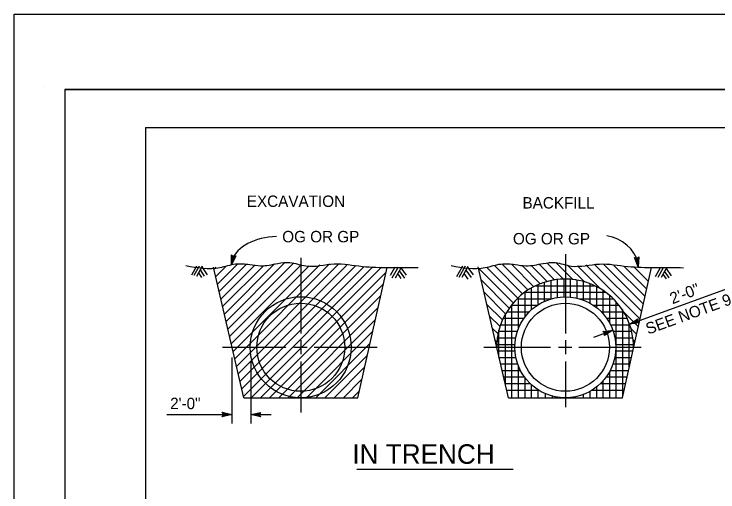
# Model space of a CAD drawing. Extents: x -894 to 866, y -476 to 714.
# Drawn here: x -894 to -461.9, y 420.4 to 713.6 of the extents above; entities that cross this region are included whole.
import ezdxf

# ---------------------------------------------------------------- set-up
doc = ezdxf.new("R2010")
doc.units = 0
for name, color, linetype in [('10 Sheet Format', 7, 'Continuous'), ('56 Stage 3 Anno', 7, 'Continuous'), ('57 Undefined', 7, 'Continuous'), ('59 Sndwall Anno', 7, 'Continuous'), ('60 Nongeo Data', 7, 'Continuous'), ('border_PLOTTING-ELEMENTS', 7, 'Continuous'), ('border_rw_22x34_Cut_Lines', 7, 'Continuous')]:
    doc.layers.add(name, color=color, linetype=linetype)

msp = doc.modelspace()

# ---------------------------------------------------------------- linework, layer by layer
at = {"layer": '10 Sheet Format'}
for p, q in [((-875.42, 668.97), (-875.42, 668.97)), ((-813.45, 643.96), (811.55, 643.96)), ((-813.45, 643.96), (-813.45, -406.04))]:
    msp.add_line(p, q, dxfattribs=at)
msp.add_lwpolyline([(-894.04, 713.56), (865.96, 713.56), (865.96, -476.44), (-894.04, -476.44)], close=True, dxfattribs=at)
at = {"layer": '56 Stage 3 Anno'}
for p, q in [((-555.6, 566.26), (-555.6, 517.66)), ((-760.53, 559.72), (-760.55, 565.87)), ((-760.55, 565.87), (-760.55, 565.87)), ((-760.55, 565.87), (-759.42, 564.81)), ((-757.95, 565.3), (-760.53, 559.72)), ((-760.23, 561.08), (-760.25, 565.56)), ((-758.34, 565.17), (-760.23, 561.07)), ((-759.94, 562.42), (-759.95, 565.32)), ((-758.74, 565.02), (-759.94, 562.42)), ((-759.64, 563.77), (-759.65, 565.01)), ((-759.12, 564.92), (-759.64, 563.77)), ((-759.42, 564.81), (-757.95, 565.3)), ((-757.95, 565.3), (-757.95, 565.3)), ((-718.05, 564.04), (-718.05, 517.67)), ((-510.96, 558.43), (-513.2, 564.15)), ((-513.2, 564.15), (-513.2, 564.15)), ((-513.2, 564.15), (-511.76, 563.57)), ((-511.18, 559.8), (-512.81, 563.98)), ((-511.38, 561.16), (-512.44, 563.85)), ((-511.59, 562.52), (-512.04, 563.68)), ((-511.76, 563.57), (-510.56, 564.56)), ((-511.51, 563.78), (-511.59, 562.52)), ((-511.2, 564.01), (-511.38, 561.16)), ((-510.88, 564.29), (-511.17, 559.79)), ((-510.56, 564.56), (-510.96, 558.43)), ((-510.56, 564.56), (-510.56, 564.56)), ((-760.53, 559.72), (-760.53, 559.72)), ((-510.96, 558.43), (-510.96, 558.43)), ((-516.26, 523.36), (-442.58, 550.18)), ((-516.26, 523.36), (-511.08, 526.66)), ((-510.17, 524.15), (-516.26, 523.36)), ((-516.26, 523.36), (-516.26, 523.36)), ((-514.96, 523.84), (-511.18, 526.24)), ((-510.49, 524.41), (-514.96, 523.83)), ((-513.66, 524.3), (-511.22, 525.86)), ((-510.83, 524.67), (-513.66, 524.3)), ((-512.37, 524.77), (-511.32, 525.44)), ((-511.12, 524.94), (-512.37, 524.77)), ((-511.08, 526.66), (-511.38, 525.14)), ((-511.38, 525.14), (-510.17, 524.15)), ((-511.08, 526.66), (-511.08, 526.66)), ((-510.17, 524.15), (-510.17, 524.15)), ((-538.17, 515.38), (-526.46, 519.65)), ((-532.56, 518.85), (-526.46, 519.65)), ((-531.35, 517.87), (-532.56, 518.85)), ((-532.56, 518.85), (-532.56, 518.85)), ((-532.23, 518.59), (-527.76, 519.17)), ((-531.89, 518.33), (-529.06, 518.7)), ((-526.46, 519.65), (-531.65, 516.34)), ((-527.77, 519.17), (-531.55, 516.76)), ((-529.06, 518.7), (-531.5, 517.15)), ((-526.46, 519.65), (-526.46, 519.65)), ((-531.65, 516.34), (-531.35, 517.87)), ((-531.65, 516.34), (-531.65, 516.34)), ((-531.61, 518.07), (-530.36, 518.23)), ((-530.36, 518.23), (-531.4, 517.57)), ((-718.05, 513.48), (-718.05, 504.95)), ((-555.6, 513.47), (-555.6, 504.94)), ((-766.04, 509.15), (-727.18, 509.15)), ((-722.33, 509.15), (-714.13, 509.15)), ((-709.78, 509.15), (-671.04, 509.15)), ((-605.73, 509.14), (-564.73, 509.14)), ((-559.87, 509.14), (-551.67, 509.14)), ((-547.32, 509.14), (-509.15, 509.14)), ((-760.31, 502.94), (-760.31, 462.33)), ((-748.77, 500.43), (-748.77, 462.33)), ((-718.05, 500.43), (-718.05, 469.12)), ((-555.6, 500.42), (-555.6, 472.28)), ((-800.2, 467.87), (-760.31, 467.87)), ((-765.51, 467.87), (-766.31, 469.21)), ((-766.31, 469.21), (-766.31, 469.21)), ((-766.31, 469.21), (-760.31, 467.87)), ((-760.31, 467.87), (-766.31, 466.54)), ((-766.31, 466.54), (-765.51, 467.87)), ((-766.09, 468.86), (-761.69, 467.87)), ((-761.7, 467.87), (-766.08, 466.9)), ((-763.07, 467.88), (-765.9, 467.25)), ((-765.86, 468.5), (-763.07, 467.88)), ((-765.68, 468.15), (-764.46, 467.88)), ((-764.46, 467.88), (-765.66, 467.61)), ((-760.31, 467.87), (-760.31, 467.87)), ((-748.77, 467.87), (-742.77, 469.2)), ((-742.77, 466.53), (-748.77, 467.87)), ((-748.77, 467.87), (-748.77, 467.87)), ((-748.77, 467.87), (-736.18, 467.87)), ((-742.98, 466.89), (-747.39, 467.87)), ((-747.37, 467.88), (-743, 468.84)), ((-746, 467.87), (-743.18, 468.5)), ((-743.22, 467.25), (-746, 467.87)), ((-744.62, 467.87), (-743.41, 468.14)), ((-743.39, 467.6), (-744.62, 467.87)), ((-742.77, 469.2), (-743.57, 467.87)), ((-743.57, 467.87), (-742.77, 466.53)), ((-742.77, 469.2), (-742.77, 469.2)), ((-766.31, 466.54), (-766.31, 466.54)), ((-742.77, 466.53), (-742.77, 466.53))]:
    msp.add_line(p, q, dxfattribs=at)
for centre, major_axis, ratio, start_param, end_param in [((-732.37, 559.9), (-28.31, -0.85), 0.606361, 4.712389, 6.064824), ((-534.02, 555.94), (-23.6, -0.66), 0.923477, 3.335891, 4.523138)]:
    msp.add_ellipse(centre, major_axis=major_axis, ratio=ratio, start_param=start_param, end_param=end_param, dxfattribs=at)
at = {"layer": '57 Undefined'}
msp.add_line((-683.63, 434.26), (-587.57, 434.26), dxfattribs=at)
at = {"layer": '59 Sndwall Anno'}
for p, q in [((-782.05, 558.92), (-785.11, 553.37)), ((-780.39, 558.89), (-783.59, 553.08)), ((-778.64, 558.8), (-782.05, 552.61)), ((-778.84, 558.44), (-775.48, 553.63)), ((-660.28, 558.26), (-663.06, 553.21)), ((-658.31, 558.28), (-662.08, 551.43)), ((-656.43, 558.14), (-660.08, 551.51)), ((-656.58, 557.86), (-653.41, 553.32)), ((-618.84, 558.85), (-622.46, 552.27)), ((-617.16, 558.79), (-620.91, 552)), ((-615.41, 558.71), (-619.18, 551.86)), ((-615.61, 558.34), (-612.25, 553.54)), ((-497.44, 557.95), (-500.49, 552.4)), ((-495.47, 557.97), (-498.74, 552.03)), ((-493.58, 557.83), (-496.78, 552.03)), ((-493.73, 557.56), (-490.56, 553.02)), ((-780.91, 554.72), (-779, 551.99)), ((-779.89, 556.56), (-777.29, 552.84)), ((-658.6, 554.3), (-656.57, 551.38)), ((-657.62, 555.99), (-654.45, 551.46)), ((-617.83, 554.32), (-615.51, 551)), ((-616.66, 556.47), (-613.46, 551.89)), ((-495.76, 554), (-493.72, 551.08)), ((-494.77, 555.69), (-492, 551.72)), ((-568.36, 537.38), (-568.36, 549.02)), ((-564.36, 538.87), (-564.36, 550.07)), ((-560.36, 539.76), (-560.36, 550.73)), ((-556.36, 540.12), (-556.36, 550.98)), ((-552.36, 539.96), (-552.36, 550.85)), ((-548.36, 539.27), (-548.36, 550.34)), ((-544.36, 538.02), (-544.36, 549.43)), ((-576.36, 532.15), (-576.36, 545.55)), ((-573.73, 546.91), (-537.65, 546.91)), ((-572.36, 535.21), (-572.36, 547.54)), ((-540.36, 536.13), (-540.36, 548.09)), ((-536.36, 533.44), (-536.36, 546.27)), ((-580.47, 542.91), (-530.93, 542.91)), ((-580.36, 527.78), (-580.36, 542.99)), ((-532.36, 530.1), (-532.36, 543.91)), ((-528.36, 524.13), (-528.36, 540.88)), ((-585.19, 538.91), (-564.19, 538.91)), ((-584.36, 520.69), (-584.36, 539.71)), ((-546.99, 538.91), (-526.22, 538.91)), ((-524.36, 478.13), (-524.36, 536.95)), ((-588.77, 534.91), (-572.8, 534.91)), ((-588.36, 478.13), (-588.36, 535.43)), ((-538.38, 534.91), (-522.65, 534.91)), ((-592.36, 485.72), (-592.36, 529.54)), ((-591.55, 530.91), (-577.65, 530.91)), ((-533.08, 530.91), (-519.87, 530.91)), ((-595.36, 522.91), (-583.36, 522.91)), ((-593.71, 526.91), (-580.98, 526.91)), ((-516.36, 496.99), (-516.36, 524.03)), ((-596.55, 518.91), (-585.01, 518.91)), ((-596.36, 502.97), (-596.36, 519.68)), ((-597.65, 514.91), (-586.05, 514.91)), ((-525.13, 514.91), (-514.11, 514.91)), ((-597.93, 510.91), (-586.54, 510.91)), ((-524.64, 510.91), (-513.95, 510.91)), ((-597.27, 506.91), (-586.51, 506.91)), ((-524.67, 506.91), (-513.96, 506.91)), ((-596.34, 502.91), (-586.12, 502.91)), ((-525.22, 502.91), (-515.02, 502.91)), ((-595.42, 498.91), (-584.86, 498.91)), ((-584.36, 478.13), (-584.36, 497.57)), ((-526.32, 498.91), (-515.92, 498.91)), ((-594.49, 494.91), (-583.03, 494.91)), ((-528.36, 478.13), (-528.36, 494.32)), ((-528.04, 494.91), (-516.82, 494.91)), ((-593.56, 490.91), (-580.67, 490.91)), ((-580.36, 478.13), (-580.36, 490.49)), ((-532.36, 478.13), (-532.36, 488.61)), ((-530.51, 490.91), (-517.72, 490.91)), ((-592.63, 486.91), (-577.21, 486.91)), ((-576.36, 478.13), (-576.36, 486.11)), ((-536.36, 478.13), (-536.36, 484.82)), ((-533.97, 486.91), (-518.62, 486.91)), ((-591.71, 482.91), (-572.13, 482.91)), ((-572.22, 478.13), (-572.22, 482.97)), ((-567.75, 478.13), (-567.75, 480.61)), ((-544.54, 478.13), (-544.54, 480.17)), ((-540.4, 478.13), (-540.4, 482.11)), ((-539.05, 482.91), (-519.52, 482.91)), ((-563.44, 478.13), (-563.44, 479.14))]:
    msp.add_line(p, q, dxfattribs=at)
for points in [[(-771.35, 557.07), (-770.13, 558.28)], [(-770.28, 552.47), (-764.23, 558.53)], [(-769.22, 547.88), (-756.97, 560.14)], [(-768.16, 543.29), (-751.41, 560.03)], [(-767.09, 538.7), (-746.33, 559.46)], [(-766.03, 534.11), (-740.95, 559.18)], [(-764.96, 529.51), (-734.2, 560.27)], [(-763.9, 524.92), (-727.98, 560.84)], [(-762.83, 520.33), (-722.32, 560.84)], [(-761.77, 515.74), (-718.11, 559.4)], [(-760.7, 511.14), (-712.83, 559.02)], [(-759.64, 506.55), (-706.43, 559.76)], [(-758.57, 501.96), (-700.3, 560.23)], [(-757.51, 497.37), (-694.85, 560.03)], [(-756.44, 492.78), (-689.74, 559.48)], [(-755.38, 488.18), (-684.48, 559.08)], [(-754.31, 483.59), (-679.2, 558.7)], [(-753.25, 479), (-673.77, 558.48)], [(-748.45, 478.14), (-668.41, 558.18)], [(-587.6, 536.33), (-609.07, 557.8)], [(-584.85, 539.24), (-603.77, 558.16)], [(-581.83, 541.88), (-599.18, 559.23)], [(-578.53, 544.24), (-594.37, 560.07)], [(-574.95, 546.31), (-588.68, 560.04)], [(-571.2, 548.22), (-582.2, 559.22)], [(-566.93, 549.61), (-576.63, 559.31)], [(-562.25, 550.58), (-571.76, 560.09)], [(-557.04, 551.02), (-566.57, 560.56)], [(-551.06, 550.71), (-561.48, 561.12)], [(-543.94, 549.24), (-553.8, 559.1)], [(-534.16, 545.11), (-548.11, 559.07)], [(-509.77, 526.39), (-543.12, 559.74)], [(-508.73, 531), (-537.86, 560.14)], [(-507.69, 535.62), (-532.02, 559.95)], [(-506.65, 540.23), (-525.81, 559.4)], [(-505.6, 544.85), (-519.7, 558.94)], [(-504.56, 549.46), (-513.57, 558.47)], [(-742.79, 478.14), (-665.66, 555.27)], [(-503.52, 554.07), (-503.57, 554.13)], [(-590.08, 533.15), (-607.35, 550.43)], [(-737.14, 478.14), (-667.36, 547.92)], [(-731.48, 478.14), (-669, 540.62)], [(-592.27, 529.69), (-605.63, 543.05)], [(-725.82, 478.14), (-670.64, 533.33)], [(-594.17, 525.93), (-603.91, 535.67)], [(-520.36, 479.02), (-520.36, 532.3)], [(-595.72, 521.83), (-602.19, 528.3)], [(-510.82, 521.78), (-519.84, 530.8)], [(-720.17, 478.14), (-672.28, 526.03)], [(-529.97, 526.91), (-517.5, 526.91)], [(-527.77, 522.91), (-515.98, 522.91)], [(-714.51, 478.14), (-673.92, 518.73)], [(-596.9, 517.35), (-600.47, 520.92)], [(-526.25, 518.91), (-514.9, 518.91)], [(-511.86, 517.16), (-515.3, 520.6)], [(-708.85, 478.14), (-675.56, 511.43)], [(-597.64, 512.43), (-598.75, 513.54)], [(-512.9, 512.55), (-513.94, 513.59)], [(-703.19, 478.14), (-677.2, 504.13)], [(-697.54, 478.14), (-678.85, 496.83)], [(-691.88, 478.14), (-680.49, 489.54)], [(-686.22, 478.14), (-682.13, 482.24)], [(-556.74, 478.13), (-556.74, 478.15)], [(-552.74, 478.13), (-552.74, 478.27)]]:
    msp.add_lwpolyline(points, dxfattribs=at)
at = {"layer": '60 Nongeo Data'}
for p, q in [((-753.05, 478.14), (-771.64, 558.3)), ((-683.05, 478.14), (-665.06, 558.15)), ((-590.6, 478.13), (-609.22, 558.44)), ((-520.6, 478.13), (-502.61, 558.12)), ((-753.05, 478.14), (-683.05, 478.14)), ((-590.6, 478.13), (-520.6, 478.13))]:
    msp.add_line(p, q, dxfattribs=at)
for centre, radius in [((-718.04, 509.14), 31), ((-718.04, 509.14), 27), ((-555.59, 509.13), 31), ((-555.59, 509.13), 27)]:
    msp.add_circle(centre, radius, dxfattribs=at)
for centre, start, end in [((-555.75, 508.96), 81.0408, 180.0471), ((-555.69, 508.99), 0.1165, 100.5834)]:
    msp.add_arc(centre, 42, start, end, dxfattribs=at)
for points in [[(-788.54, 559.24), (-767.7, 558.07), (-758.02, 560.23), (-749.39, 559.9), (-742.73, 559.14), (-732.19, 560.55), (-724.82, 561.13), (-714.89, 559), (-697.58, 560.25), (-680.23, 558.75), (-663.53, 558.1), (-645.9, 558)], [(-625.64, 559.21), (-604.81, 558.04), (-595.13, 560.2), (-586.5, 559.88), (-579.83, 559.11), (-569.3, 560.52), (-561.92, 561.1), (-552, 558.98), (-534.69, 560.22), (-517.34, 558.72), (-500.64, 558.08), (-483.01, 557.97)]]:
    msp.add_spline(points, degree=3, dxfattribs=at)
at = {"layer": 'border_PLOTTING-ELEMENTS'}
msp.add_lwpolyline([(-862.86, -432.65), (837.14, -432.65), (837.14, 667.35), (-862.86, 667.35)], close=True, dxfattribs=at)
at = {"layer": 'border_rw_22x34_Cut_Lines'}
for q in [(837.14, 667.35), (-862.86, -432.65)]:
    msp.add_line((-862.86, 667.35), q, dxfattribs=at)

# ---------------------------------------------------------------- texts
at = {"layer": '57 Undefined'}
for s, height, p in [('EXCAVATION', 7, (-751.16, 595.23)), ('BACKFILL', 7, (-581.91, 594.26)), ('OG OR GP', 7, (-729.41, 573.52)), ('OG OR GP', 7, (-587.77, 572.25)), ('2\'-0"', 7, (-798.23, 471.16)), ('IN TRENCH', 12, (-686.37, 437.61))]:
    msp.add_text(s, height=height, dxfattribs=at).set_placement(p)
for s, rotation, p in [('2\'-0"', 21, (-489.85, 535.47)), ('SEE NOTE 9', 20, (-504.74, 516.86))]:
    msp.add_text(s, height=7, rotation=rotation, dxfattribs=at).set_placement(p)

doc.saveas('drawing.dxf')
